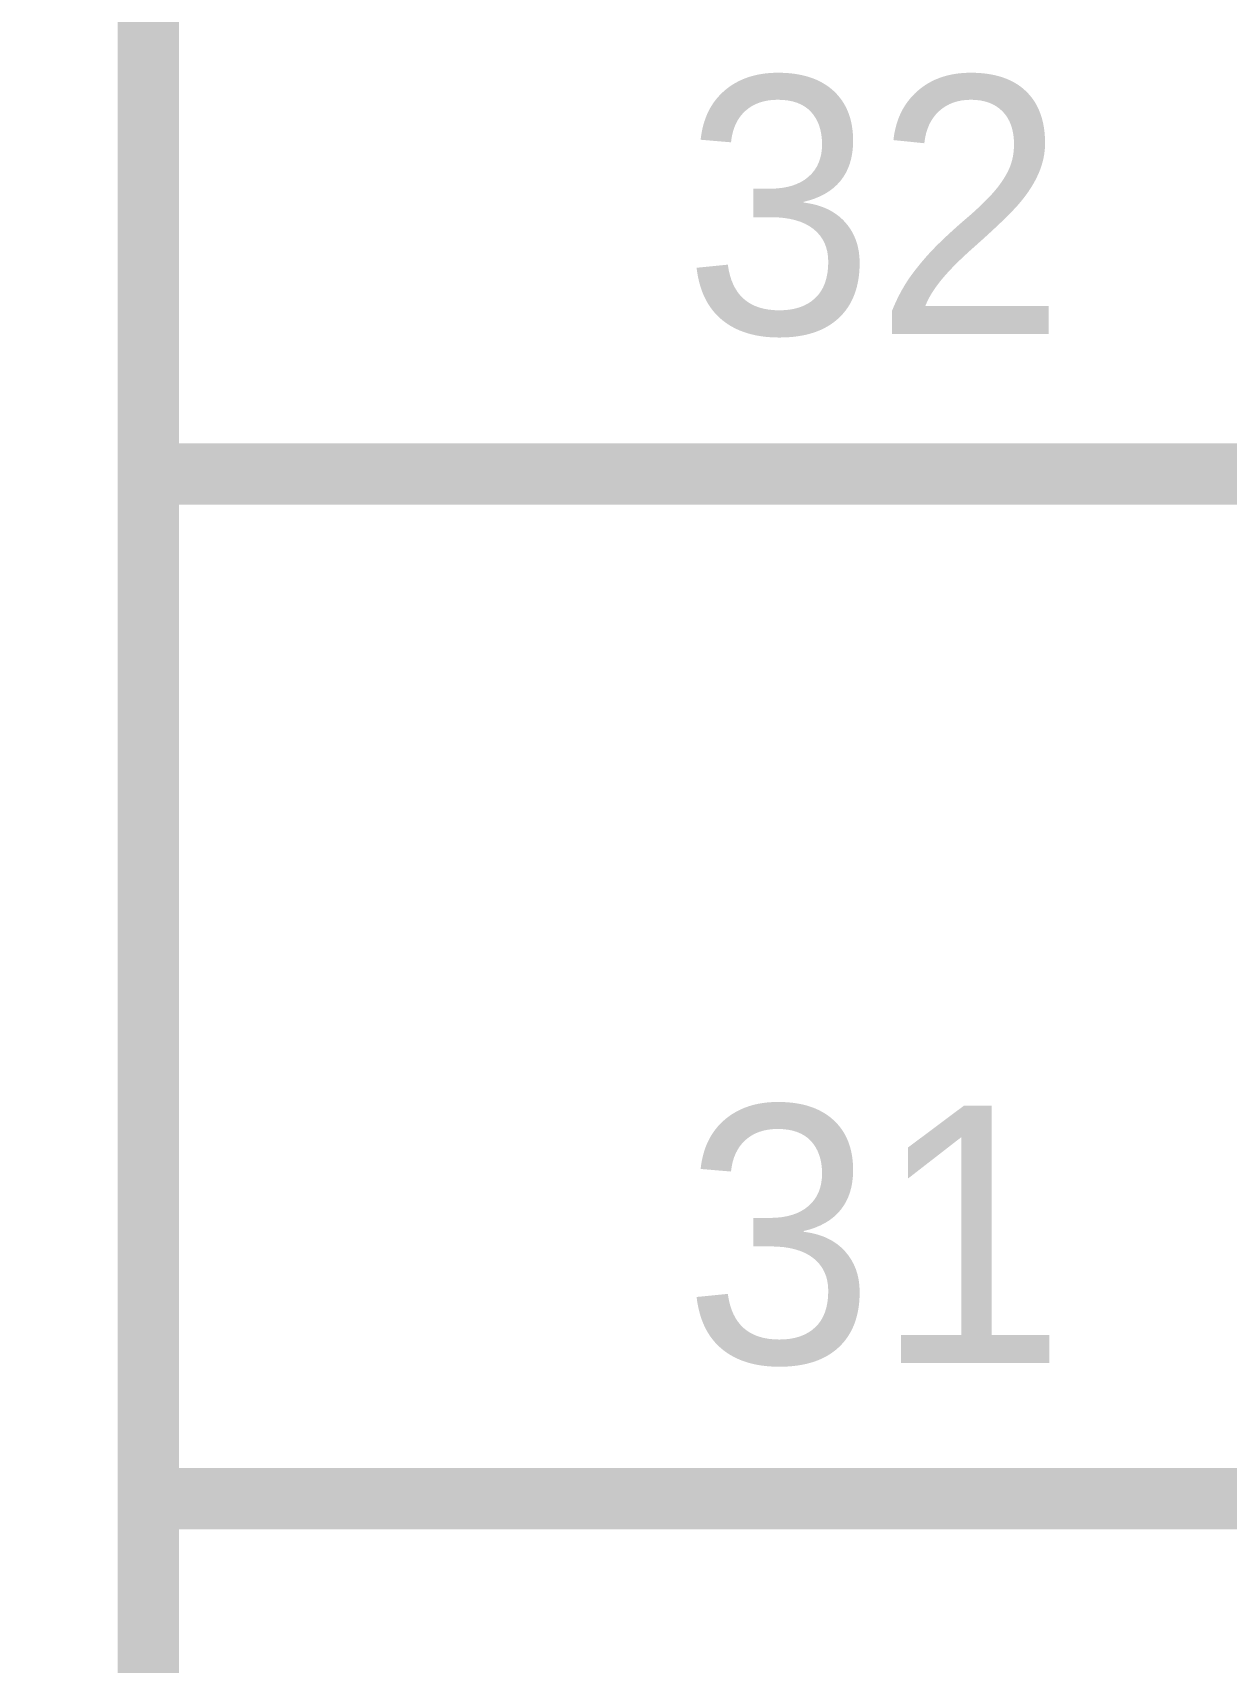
# Model space of a CAD drawing. Header units: inches. Extents: x 0 to 594, y 0 to 420.
# Drawn here: x 186.94 to 192.76, y 244.2 to 252.14 of the extents above; entities that cross this region are included whole.
import ezdxf

# ---------------------------------------------------------------- set-up
doc = ezdxf.new("R2010")
doc.units = ezdxf.units.IN
doc.layers.add('Sheet', color=255, linetype='Continuous')

msp = doc.modelspace()

# ---------------------------------------------------------------- linework, layer by layer
at = {"layer": 'Sheet'}
msp.add_lwpolyline([(152.5093, 287.4957, 0.2997, 0.2997, 0), (187.5064, 287.4957, 0.2997, 0.2997, 0), (187.5064, 172.4952, 0.2997, 0.2997, 0), (152.5093, 172.4952, 0.2997, 0.2997, 0), (152.5093, 287.4957, 0.2997, 0.2997, 0)], format="xyseb", close=True, dxfattribs=at)
for points in [[(187.5064, 249.9909, 0.2997, 0.2997, 0), (192.5012, 249.9909, 0.2997, 0.2997, 0)], [(192.5012, 244.9963, 0.2997, 0.2997, 0), (197.5072, 244.9963, 0.2997, 0.2997, 0), (197.5072, 249.9909, 0.2997, 0.2997, 0), (192.5012, 249.9909, 0.2997, 0.2997, 0)], [(187.5064, 244.9963, 0.2997, 0.2997, 0), (192.5012, 244.9963, 0.2997, 0.2997, 0)]]:
    msp.add_lwpolyline(points, format="xyseb", dxfattribs=at)

# ---------------------------------------------------------------- texts
for s, p in [('32', (190.1158, 250.6741)), ('31', (190.1158, 245.657))]:
    msp.add_text(s, height=1.25427, dxfattribs=at).set_placement(p)

doc.saveas('drawing.dxf')
